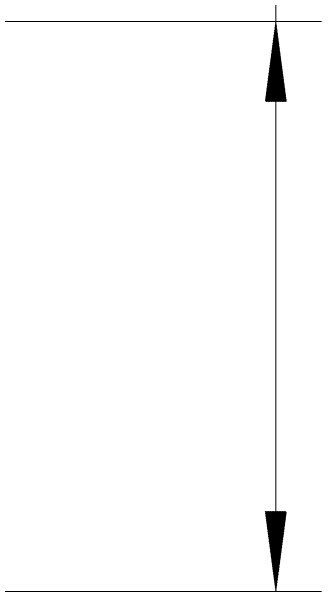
# Model space of a CAD drawing. Header units: millimetres. Extents: x -68 to 136, y -64 to 41.
# Drawn here: x 114.41 to 128, y -12.5 to 12.94 of the extents above; entities that cross this region are included whole.
import ezdxf

# ---------------------------------------------------------------- set-up
doc = ezdxf.new("R2010")
doc.units = ezdxf.units.MM
doc.layers.add('2', color=7, linetype='Continuous')

msp = doc.modelspace()

# ---------------------------------------------------------------- hatches: boundary and pattern name
at = {"layer": '2', "lineweight": 13}
h = msp.add_hatch(dxfattribs=at)
h.set_pattern_fill('ANSI31', color=256, scale=0.0062, style=0)
h.paths.add_polyline_path([(126, 12.5), (126.461, 9), (125.539, 9)])
h = msp.add_hatch(dxfattribs=at)
h.set_pattern_fill('ANSI31', color=256, scale=0.0062, style=0)
h.paths.add_polyline_path([(126, -12.5), (125.539, -9), (126.461, -9)])

# ---------------------------------------------------------------- linework, layer by layer
for p, q in [((126, -12.5), (126, 31.431)), ((38.587, 12.5), (128, 12.5)), ((38.587, -12.5), (128, -12.5))]:
    msp.add_line(p, q, dxfattribs=at)

doc.saveas('drawing.dxf')
